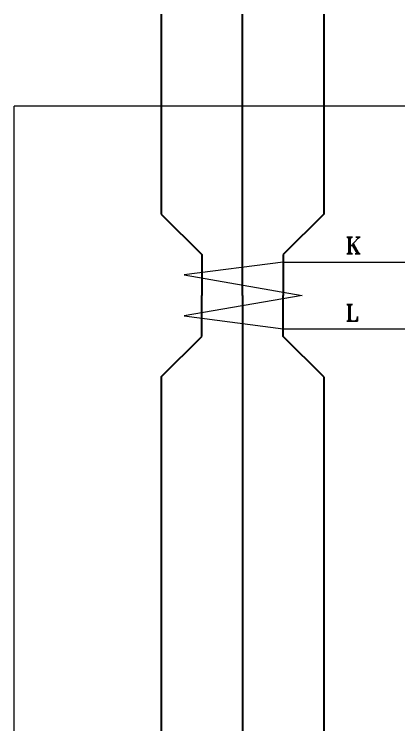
# Model space of a CAD drawing. Header units: millimetres. Extents: x 107 to 2900, y 85 to 3996.
# Drawn here: x 2012.1 to 2088.7, y 1668 to 1809.7 of the extents above; entities that cross this region are included whole.
import ezdxf

# ---------------------------------------------------------------- set-up
doc = ezdxf.new("R2010")
doc.units = ezdxf.units.MM
doc.layers.add('70', color=7, linetype='Continuous')
doc.styles.add('STYLE2', font='romant.shx')

msp = doc.modelspace()

# ---------------------------------------------------------------- linework, layer by layer
at = {"color": 0, "lineweight": 30}
for p, q in [((2041.388, 1809.663), (2041.388, 1769.804)), ((2057.588, 1769.804), (2057.588, 1809.663)), ((2073.788, 1809.663), (2073.788, 1769.804)), ((2041.388, 1769.804), (2049.488, 1761.778)), ((2057.588, 1753.604), (2057.588, 1769.804)), ((2073.788, 1769.804), (2065.688, 1761.778)), ((2049.488, 1761.778), (2049.488, 1753.604)), ((2065.688, 1761.778), (2065.688, 1753.604)), ((2049.488, 1745.43), (2049.488, 1753.604)), ((2057.588, 1753.604), (2057.588, 1640.976)), ((2065.688, 1745.43), (2065.688, 1753.604)), ((2041.388, 1737.404), (2049.488, 1745.43)), ((2073.788, 1737.404), (2065.688, 1745.43)), ((2041.388, 1737.404), (2041.388, 1705.004)), ((2073.788, 1737.404), (2073.788, 1705.004)), ((2041.388, 1705.004), (2041.388, 1640.976)), ((2073.788, 1705.004), (2073.788, 1640.976))]:
    msp.add_line(p, q, dxfattribs=at)
at = {"color": 1, "lineweight": 15}
msp.add_line((2280.779, 1791.357), (2012.108, 1791.357), dxfattribs=at)
at = {"color": 0, "lineweight": 15}
for p, q in [((2065.688, 1760.259), (2119.549, 1760.259)), ((2065.688, 1746.95), (2097.976, 1746.95))]:
    msp.add_line(p, q, dxfattribs=at)
at = {"layer": '70', "color": 1, "lineweight": 15}
msp.add_line((2012.111, 1538.099), (2012.108, 1791.357), dxfattribs=at)
at = {"layer": '70', "lineweight": 13}
for p, q in [((2065.688, 1760.259), (2045.952, 1757.691)), ((2045.952, 1757.691), (2069.441, 1753.604)), ((2069.441, 1753.604), (2045.952, 1749.517)), ((2045.952, 1749.517), (2065.688, 1746.95))]:
    msp.add_line(p, q, dxfattribs=at)

# ---------------------------------------------------------------- texts
at = {"color": 0, "style": 'STYLE2'}
for s, p in [('K', (2078.065, 1761.903)), ('L', (2078.065, 1748.477))]:
    msp.add_text(s, height=3.295, dxfattribs=at).set_placement(p)

doc.saveas('drawing.dxf')
